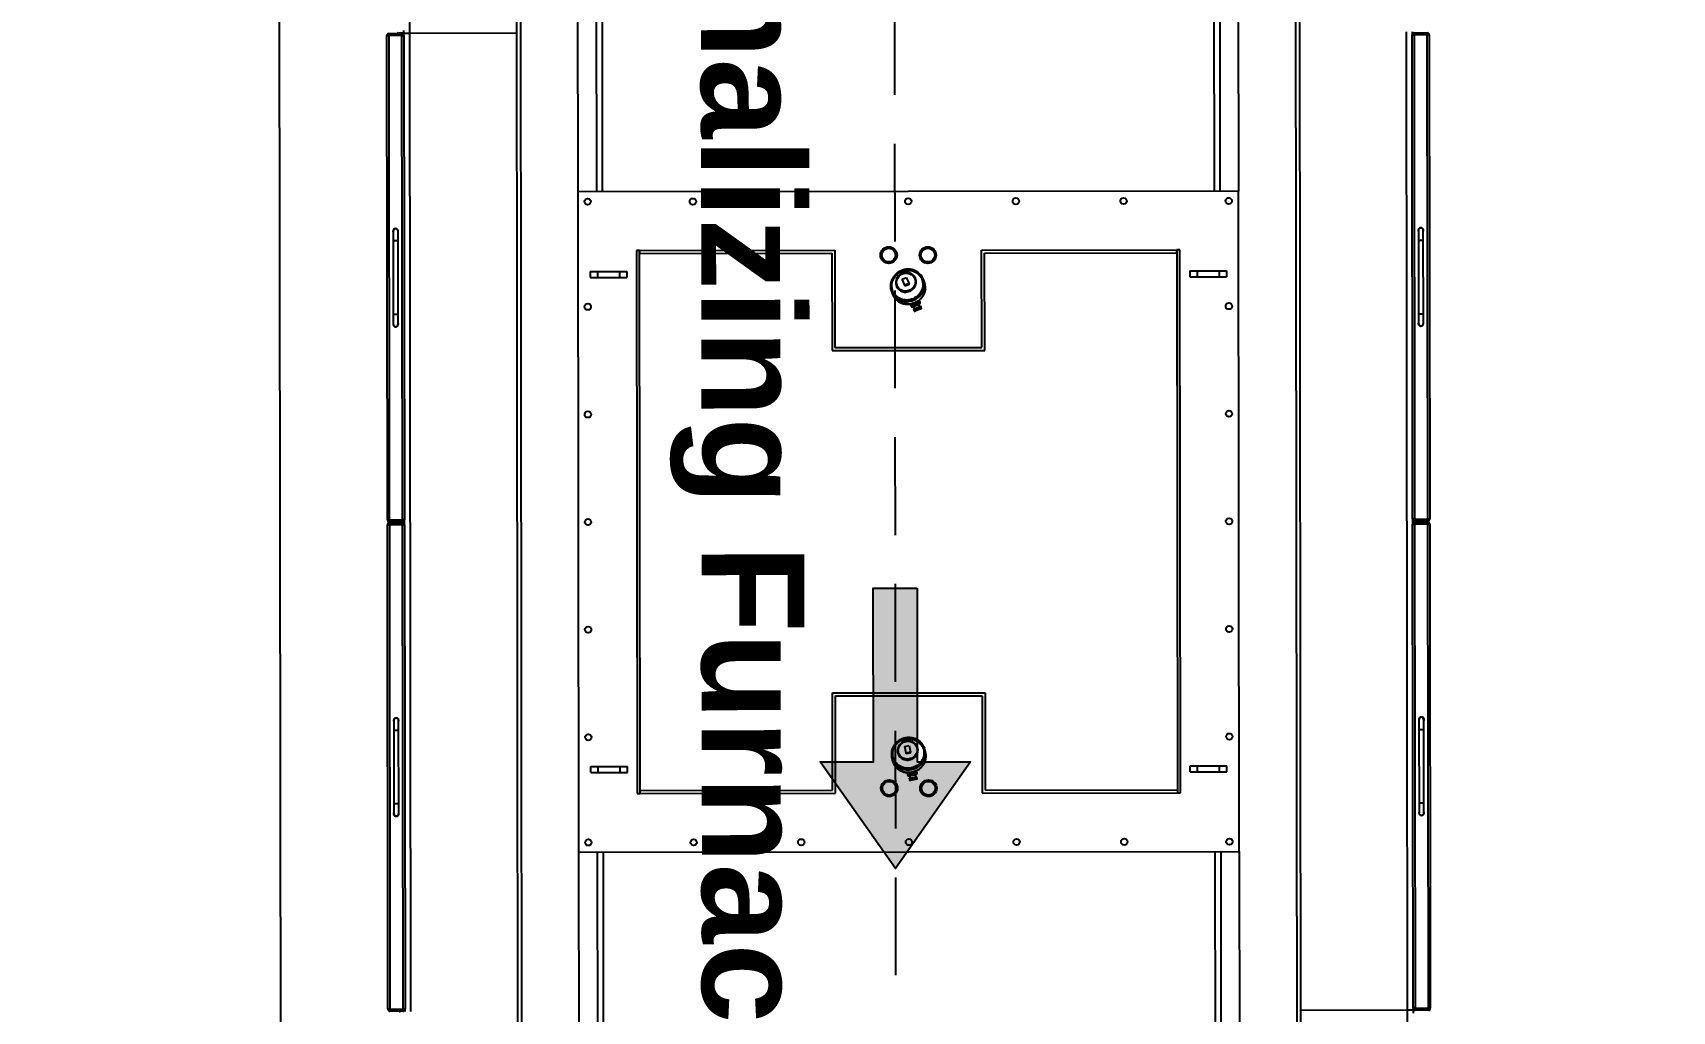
# Model space of a CAD drawing. Header units: feet. Extents: x -99009 to 3252343, y -11094690 to 9035152.
# Drawn here: x 2513820 to 2517170, y -1996440 to -1994440 of the extents above; entities that cross this region are included whole.
import ezdxf

# ---------------------------------------------------------------- set-up
doc = ezdxf.new("R2010")
doc.units = ezdxf.units.FT
doc.linetypes.add('DASHED2', pattern=[0.375, 0.25, -0.125])
for name, color, linetype in [('1', 1, 'Continuous'), ('JOB', 4, 'Continuous'), ('K-LINE', 7, 'Continuous')]:
    doc.layers.add(name, color=color, linetype=linetype)
doc.styles.get("Standard").update_dxf_attribs({"font": 'GOTHICB.TTF'})

# ---------------------------------------------------------------- blocks, each defined once
blk = doc.blocks.new('furnace')
at = {"layer": 'K-LINE'}
h = blk.add_hatch(dxfattribs=at)
h.set_pattern_fill('ANGLE', color=1, scale=0.2, angle=0.3)
h.set_pattern_definition([(0.3, (-268106.8154, 32104.8309), (-0.0073146415, 1.3969808503), [1.016, -0.381]), (90.3, (-268106.8154, 32104.8309), (-1.3969808503, -0.0073146415), [1.016, -0.381])])
h.paths.add_polyline_path([(125091.6, 49405.5), (125091.6, 49296.3), (124966.4, 49296.3), (124966.4, 49206.9), (125091.6, 49206.9), (125091.6, 49097.7), (125309.9, 49251.6)])
h.paths.add_polyline_path([(124853.9, 49296.3), (124736.7, 49296.3), (124736.7, 49206.9), (124853.9, 49206.9)])
h.paths.add_polyline_path([(124966.4, 49296.3), (124853.9, 49296.3), (124853.9, 49206.9), (124966.4, 49206.9)])
at = {"layer": 'K-LINE', "color": 7, "linetype": 'Continuous', "lineweight": 25}
for p, q in [((123602.7, 50313.2), (123602.7, 50340.2)), ((123602.7, 50340.2), (123606.7, 50340.2)), ((123606.7, 50344.2), (124596.7, 50344.2)), ((123606.7, 50340.2), (123606.7, 50344.2)), ((123606.7, 50340.2), (123606.7, 50313.2)), ((124596.7, 50340.2), (123606.7, 50340.2)), ((124026.7, 50331.7), (124006.7, 50331.7)), ((124006.7, 50321.7), (124026.7, 50321.7)), ((124176.7, 50331.7), (124026.7, 50331.7)), ((124026.7, 50326.7), (124026.7, 50331.7)), ((124026.7, 50321.7), (124026.7, 50326.7)), ((124026.7, 50321.7), (124176.7, 50321.7)), ((124196.7, 50331.7), (124176.7, 50331.7)), ((124176.7, 50326.7), (124176.7, 50331.7)), ((124176.7, 50321.7), (124176.7, 50326.7)), ((124176.7, 50321.7), (124196.7, 50321.7)), ((124596.7, 50344.2), (124596.7, 50340.2)), ((124596.7, 50313.2), (124596.7, 50340.2)), ((124596.7, 50340.2), (124600.7, 50340.2)), ((124600.7, 50340.2), (124600.7, 50313.2)), ((124602.7, 50313.2), (124602.7, 50340.2)), ((124602.7, 50340.2), (124606.7, 50340.2)), ((124606.7, 50344.2), (125596.7, 50344.2)), ((124606.7, 50340.2), (124606.7, 50344.2)), ((124606.7, 50340.2), (124606.7, 50313.2)), ((125596.7, 50340.2), (124606.7, 50340.2)), ((125026.7, 50331.7), (125006.7, 50331.7)), ((125006.7, 50321.7), (125026.7, 50321.7)), ((125176.7, 50331.7), (125026.7, 50331.7)), ((125026.7, 50326.7), (125026.7, 50331.7)), ((125026.7, 50321.7), (125026.7, 50326.7)), ((125026.7, 50321.7), (125176.7, 50321.7)), ((125196.7, 50331.7), (125176.7, 50331.7)), ((125176.7, 50326.7), (125176.7, 50331.7)), ((125176.7, 50321.7), (125176.7, 50326.7)), ((125176.7, 50321.7), (125196.7, 50321.7)), ((125596.7, 50344.2), (125596.7, 50340.2)), ((125596.7, 50313.2), (125596.7, 50340.2)), ((125596.7, 50340.2), (125600.7, 50340.2)), ((125600.7, 50340.2), (125600.7, 50313.2)), ((123600.7, 50309.2), (123606.7, 50309.2)), ((123600.7, 50297.2), (125600.7, 50297.2)), ((123602.7, 50313.2), (123606.7, 50313.2)), ((123606.7, 50309.2), (123606.7, 50313.2)), ((123606.7, 50313.2), (124596.7, 50313.2)), ((124596.7, 50309.2), (123606.7, 50309.2)), ((124596.7, 50313.2), (124596.7, 50309.2)), ((124596.7, 50313.2), (124600.7, 50313.2)), ((124596.7, 50309.2), (124606.7, 50309.2)), ((124600.7, 50313.2), (124600.7, 50309.2)), ((124602.7, 50313.2), (124606.7, 50313.2)), ((124606.7, 50313.2), (125596.7, 50313.2)), ((124606.7, 50309.2), (124606.7, 50313.2)), ((125596.7, 50309.2), (124606.7, 50309.2)), ((125596.7, 50313.2), (125596.7, 50309.2)), ((125596.7, 50313.2), (125600.7, 50313.2)), ((125596.7, 50309.2), (125600.7, 50309.2)), ((125600.7, 50313.2), (125600.7, 50309.2)), ((125600.7, 50309.2), (125606.7, 50309.2)), ((125600.7, 50309.2), (125600.7, 50297.2)), ((125600.7, 50309.2), (125600.7, 50297.2)), ((125600.7, 50297.2), (125600.7, 50079.2)), ((125600.7, 50297.2), (127600.7, 50297.2)), ((125600.7, 50297.2), (125600.7, 50079.2)), ((121608.7, 50079.2), (127592.7, 50079.2)), ((121608.7, 50071.2), (127592.7, 50071.2)), ((123225.7, 49954.2), (123925.7, 49954.2)), ((125275.7, 49954.2), (123925.7, 49954.2)), ((123925.7, 49954.2), (123925.7, 48604.2)), ((125275.7, 48604.2), (125275.7, 49954.2)), ((125275.7, 49954.2), (125975.7, 49954.2)), ((123225.7, 49916.2), (123925.7, 49916.2)), ((124088.7, 49929.2), (124100.7, 49929.2)), ((124088.7, 49914.2), (124088.7, 49929.2)), ((124100.7, 49914.2), (124100.7, 49929.2)), ((125112.7, 49929.2), (125100.7, 49929.2)), ((125100.7, 49914.2), (125100.7, 49929.2)), ((125112.7, 49914.2), (125112.7, 49929.2)), ((125275.7, 49916.2), (125975.7, 49916.2)), ((123225.7, 49904.2), (123925.7, 49904.2)), ((124088.7, 49914.2), (124100.7, 49914.2)), ((124088.7, 49869.2), (124088.7, 49914.2)), ((124100.7, 49869.2), (124100.7, 49914.2)), ((125112.7, 49914.2), (125100.7, 49914.2)), ((125100.7, 49869.2), (125100.7, 49914.2)), ((125112.7, 49869.2), (125112.7, 49914.2)), ((125275.7, 49904.2), (125975.7, 49904.2)), ((124088.7, 49869.2), (124100.7, 49869.2)), ((124088.7, 49854.2), (124088.7, 49869.2)), ((124088.7, 49854.2), (124100.7, 49854.2)), ((124100.7, 49854.2), (124100.7, 49869.2)), ((125112.7, 49869.2), (125100.7, 49869.2)), ((125100.7, 49854.2), (125100.7, 49869.2)), ((125112.7, 49854.2), (125100.7, 49854.2)), ((125112.7, 49854.2), (125112.7, 49869.2)), ((125155.7, 49834.2), (124045.7, 49834.2)), ((124045.7, 49834.2), (124045.7, 49828.2)), ((124045.7, 49828.2), (125155.7, 49828.2)), ((124051.7, 49828.2), (124045.7, 49828.2)), ((124045.7, 49429.2), (124045.7, 49828.2)), ((124051.7, 49435.2), (124051.7, 49828.2)), ((125149.7, 49435.2), (125149.7, 49828.2)), ((125149.7, 49828.2), (125155.7, 49828.2)), ((125155.7, 49828.2), (125155.7, 49834.2)), ((125155.7, 49429.2), (125155.7, 49828.2)), ((124244.7, 49429.2), (124045.7, 49429.2)), ((124250.7, 49435.2), (124051.7, 49435.2)), ((124244.7, 49129.2), (124244.7, 49429.2)), ((124250.7, 49123.2), (124250.7, 49435.2)), ((124950.7, 49123.2), (124950.7, 49435.2)), ((124950.7, 49435.2), (125149.7, 49435.2)), ((124956.7, 49429.2), (125155.7, 49429.2)), ((124956.7, 49129.2), (124956.7, 49429.2)), ((125074, 49313.8), (125068.6, 49312.7)), ((124101.3, 49275.2), (124113.9, 49280.7)), ((124109, 49311.8), (124104, 49309.6)), ((124115.5, 49281.3), (124113.9, 49280.7)), ((124113.9, 49280.7), (124117.5, 49272.4)), ((124115.5, 49281.3), (124119.1, 49273.1)), ((124152.8, 49303.4), (124148, 49301.3)), ((124152.8, 49303.4), (124160.8, 49285)), ((124161.8, 49287.7), (124155.5, 49302.4)), ((124155.9, 49283), (124160.8, 49285)), ((124160.9, 49302.5), (124156.3, 49300.5)), ((124163.7, 49305.9), (124160.1, 49304.3)), ((124161.6, 49300.7), (124160.1, 49304.3)), ((124161, 49289.5), (124165.6, 49291.5)), ((124165.3, 49302.3), (124161.6, 49300.7)), ((124164.8, 49293.3), (124161.6, 49300.7)), ((124165.3, 49304.7), (124163.7, 49305.9)), ((124168.5, 49294.9), (124164.8, 49293.3)), ((124166.4, 49289.7), (124164.8, 49293.3)), ((124165.3, 49304.7), (124170.3, 49293.2)), ((124166.4, 49289.7), (124170.1, 49291.2)), ((124170.1, 49291.2), (124170.3, 49293.2)), ((125058.5, 49279.8), (125072, 49282.4)), ((125060.2, 49270.9), (125058.5, 49279.8)), ((125073.7, 49282.7), (125072, 49282.4)), ((125072, 49282.4), (125073.7, 49273.5)), ((125073.7, 49282.7), (125075.4, 49273.8)), ((125115, 49296.2), (125109.8, 49295.2)), ((125115, 49296.2), (125118.7, 49276.5)), ((125120.3, 49278.9), (125117.3, 49294.6)), ((125122.6, 49293.6), (125117.7, 49292.6)), ((125119.9, 49280.8), (125124.8, 49281.8)), ((125126.1, 49296.3), (125122.2, 49295.5)), ((125123, 49291.6), (125122.2, 49295.5)), ((125126.9, 49292.4), (125123, 49291.6)), ((125124.5, 49283.7), (125123, 49291.6)), ((125128.4, 49284.5), (125124.5, 49283.7)), ((125125.2, 49279.8), (125124.5, 49283.7)), ((125125.2, 49279.8), (125129.2, 49280.6)), ((125127.4, 49294.8), (125126.1, 49296.3)), ((125127.4, 49294.8), (125129.8, 49282.5)), ((125129.2, 49280.6), (125129.8, 49282.5)), ((124104.9, 49266.9), (124101.3, 49275.2)), ((124117.5, 49272.4), (124104.9, 49266.9)), ((124119.1, 49273.1), (124117.5, 49272.4)), ((124131.7, 49245.3), (124136.7, 49247.5)), ((125073.7, 49273.5), (125060.2, 49270.9)), ((125075.4, 49273.8), (125073.7, 49273.5)), ((125113.5, 49275.5), (125118.7, 49276.5)), ((125081.8, 49244), (125087.2, 49245)), ((124045.7, 48730.2), (124045.7, 49129.2)), ((124045.7, 49129.2), (124244.7, 49129.2)), ((124051.7, 49123.2), (124250.7, 49123.2)), ((124051.7, 48730.2), (124051.7, 49123.2)), ((125149.7, 49123.2), (124950.7, 49123.2)), ((125155.7, 49129.2), (124956.7, 49129.2)), ((125149.7, 48730.2), (125149.7, 49123.2)), ((125155.7, 48730.2), (125155.7, 49129.2)), ((124045.7, 48730.2), (124045.7, 48724.2)), ((125155.7, 48730.2), (124045.7, 48730.2)), ((124045.7, 48730.2), (124051.7, 48730.2)), ((124045.7, 48724.2), (125155.7, 48724.2)), ((125155.7, 48730.2), (125149.7, 48730.2)), ((125155.7, 48724.2), (125155.7, 48730.2)), ((124088.7, 48704.2), (124100.7, 48704.2)), ((124088.7, 48689.2), (124088.7, 48704.2)), ((124088.7, 48689.2), (124100.7, 48689.2)), ((124088.7, 48644.2), (124088.7, 48689.2)), ((124100.7, 48689.2), (124100.7, 48704.2)), ((124100.7, 48644.2), (124100.7, 48689.2)), ((125112.7, 48704.2), (125100.7, 48704.2)), ((125100.7, 48689.2), (125100.7, 48704.2)), ((125112.7, 48689.2), (125100.7, 48689.2)), ((125100.7, 48644.2), (125100.7, 48689.2)), ((125112.7, 48689.2), (125112.7, 48704.2)), ((125112.7, 48644.2), (125112.7, 48689.2)), ((123225.7, 48654.2), (123925.7, 48654.2)), ((124088.7, 48644.2), (124100.7, 48644.2)), ((124088.7, 48629.2), (124088.7, 48644.2)), ((124100.7, 48629.2), (124100.7, 48644.2)), ((125112.7, 48644.2), (125100.7, 48644.2)), ((125100.7, 48629.2), (125100.7, 48644.2)), ((125112.7, 48629.2), (125112.7, 48644.2)), ((125275.7, 48654.2), (125975.7, 48654.2)), ((123225.7, 48642.2), (123925.7, 48642.2)), ((124088.7, 48629.2), (124100.7, 48629.2)), ((125112.7, 48629.2), (125100.7, 48629.2)), ((125275.7, 48642.2), (125975.7, 48642.2)), ((123225.7, 48604.2), (123925.7, 48604.2)), ((123925.7, 48604.2), (125275.7, 48604.2)), ((125275.7, 48604.2), (125975.7, 48604.2)), ((121608.7, 48487.2), (127592.7, 48487.2)), ((121608.7, 48479.2), (127592.7, 48479.2)), ((123600.7, 48261.2), (123600.7, 48479.2)), ((123600.7, 48261.2), (123600.7, 48479.2)), ((123600.7, 48261.2), (121600.7, 48261.2)), ((123600.7, 48249.2), (123595.2, 48249.2)), ((125600.7, 48261.2), (123600.7, 48261.2)), ((123600.7, 48249.2), (123600.7, 48261.2)), ((123600.7, 48249.2), (123600.7, 48261.2)), ((123600.7, 48249.2), (123600.7, 48239.2)), ((123605.7, 48249.2), (123600.7, 48249.2)), ((123601.7, 48218.2), (123601.7, 48245.2)), ((123605.7, 48245.2), (123601.7, 48245.2)), ((123605.7, 48245.2), (123605.7, 48249.2)), ((123605.7, 48249.2), (124595.7, 48249.2)), ((124595.7, 48245.2), (123605.7, 48245.2)), ((123605.7, 48245.2), (123605.7, 48218.2)), ((124595.7, 48249.2), (124595.7, 48245.2)), ((124606.2, 48249.2), (124595.7, 48249.2)), ((124595.7, 48218.2), (124595.7, 48245.2)), ((124599.7, 48245.2), (124595.7, 48245.2)), ((124599.7, 48245.2), (124599.7, 48218.2)), ((124600.7, 48249.2), (124600.7, 48239.2)), ((124602.2, 48218.2), (124602.2, 48245.2)), ((124606.2, 48245.2), (124602.2, 48245.2)), ((124606.2, 48245.2), (124606.2, 48249.2)), ((124606.2, 48249.2), (125596.2, 48249.2)), ((124606.2, 48245.2), (124606.2, 48218.2)), ((125596.2, 48245.2), (124606.2, 48245.2)), ((125596.2, 48249.2), (125596.2, 48245.2)), ((125600.7, 48249.2), (125596.2, 48249.2)), ((125596.2, 48218.2), (125596.2, 48245.2)), ((125600.2, 48245.2), (125596.2, 48245.2)), ((125600.2, 48245.2), (125600.2, 48218.2)), ((123605.7, 48218.2), (123601.7, 48218.2)), ((123605.7, 48218.2), (124595.7, 48218.2)), ((123605.7, 48214.2), (123605.7, 48218.2)), ((124595.7, 48214.2), (123605.7, 48214.2)), ((124025.7, 48236.7), (124005.7, 48236.7)), ((124005.7, 48226.7), (124025.7, 48226.7)), ((124175.7, 48236.7), (124025.7, 48236.7)), ((124025.7, 48236.7), (124025.7, 48231.7)), ((124025.7, 48231.7), (124025.7, 48226.7)), ((124025.7, 48226.7), (124175.7, 48226.7)), ((124195.7, 48236.7), (124175.7, 48236.7)), ((124175.7, 48236.7), (124175.7, 48231.7)), ((124175.7, 48231.7), (124175.7, 48226.7)), ((124175.7, 48226.7), (124195.7, 48226.7)), ((124599.7, 48218.2), (124595.7, 48218.2)), ((124595.7, 48218.2), (124595.7, 48214.2)), ((124606.2, 48218.2), (124602.2, 48218.2)), ((124606.2, 48214.2), (124606.2, 48218.2)), ((124606.2, 48218.2), (125596.2, 48218.2)), ((125596.2, 48214.2), (124606.2, 48214.2)), ((125026.2, 48236.7), (125006.2, 48236.7)), ((125006.2, 48226.7), (125026.2, 48226.7)), ((125176.2, 48236.7), (125026.2, 48236.7)), ((125026.2, 48236.7), (125026.2, 48231.7)), ((125026.2, 48231.7), (125026.2, 48226.7)), ((125026.2, 48226.7), (125176.2, 48226.7)), ((125196.2, 48236.7), (125176.2, 48236.7)), ((125176.2, 48236.7), (125176.2, 48231.7)), ((125176.2, 48231.7), (125176.2, 48226.7)), ((125176.2, 48226.7), (125196.2, 48226.7)), ((125596.2, 48218.2), (125596.2, 48214.2)), ((125600.2, 48218.2), (125596.2, 48218.2))]:
    blk.add_line(p, q, dxfattribs=at)
at = {"layer": 'K-LINE'}
blk.add_lwpolyline([(124736.7, 49296.3), (125091.6, 49296.3), (125091.6, 49405.5), (125309.9, 49251.6), (125091.6, 49097.7), (125091.6, 49206.9), (124736.7, 49206.9), (124736.7, 49296.3)], dxfattribs=at)
at = {"layer": 'K-LINE', "color": 7, "linetype": 'Continuous', "lineweight": 25, "flags": 128}
for points in [[(124125, 49314.1), (124127.1, 49313.8), (124130.4, 49313), (124133.7, 49311.9), (124136.8, 49310.4), (124139.8, 49308.7), (124142.6, 49306.6), (124145.2, 49304.3), (124147.6, 49301.7), (124149.7, 49298.8), (124151.5, 49295.8), (124153.1, 49292.6), (124154.3, 49289.3), (124155.3, 49285.9), (124155.9, 49282.4), (124156.1, 49278.9), (124156, 49275.4), (124155.6, 49271.9), (124154.8, 49268.6), (124153.7, 49265.3), (124152.3, 49262.2), (124150.6, 49259.2), (124149.7, 49257.8)], [(125090, 49312.6), (125092.1, 49311.8), (125095.1, 49310.4), (125098.1, 49308.6), (125100.8, 49306.5), (125103.3, 49304.1), (125105.6, 49301.5), (125107.7, 49298.6), (125109.4, 49295.6), (125110.9, 49292.4), (125112.1, 49289), (125112.9, 49285.6), (125113.4, 49282.1), (125113.6, 49278.6), (125113.4, 49275), (125112.9, 49271.5), (125112, 49268.1), (125110.9, 49264.8), (125109.4, 49261.7), (125107.6, 49258.8), (125105.6, 49256), (125103.3, 49253.5), (125102, 49252.3)], [(124088.8, 49264.9), (124087.6, 49268.1), (124086.7, 49271.5), (124086.1, 49274.9), (124085.9, 49278.3), (124086, 49281.7), (124086.5, 49285.1), (124087.3, 49288.3), (124088.5, 49291.5), (124089.9, 49294.5), (124091.7, 49297.3), (124093.7, 49299.9), (124096, 49302.2), (124098.5, 49304.3), (124101.3, 49306), (124104.2, 49307.5), (124107.2, 49308.6), (124110.4, 49309.4), (124113.6, 49309.8), (124116.9, 49309.9), (124120.2, 49309.6), (124123.4, 49308.9), (124126.6, 49307.9), (124129.7, 49306.6), (124132.6, 49304.9), (124135.4, 49303), (124137.9, 49300.7), (124140.3, 49298.2), (124142.4, 49295.5), (124144.2, 49292.6), (124145.7, 49289.5), (124146.9, 49286.2), (124147.8, 49282.9), (124148.4, 49279.5), (124148.6, 49276.1), (124148.4, 49272.7), (124148, 49269.3), (124147.1, 49266), (124146, 49262.9), (124144.5, 49259.9), (124142.8, 49257.1), (124140.8, 49254.5), (124138.5, 49252.2), (124135.9, 49250.1), (124133.2, 49248.3), (124130.3, 49246.9), (124127.3, 49245.8), (124124.1, 49245), (124120.9, 49244.6), (124117.6, 49244.5), (124114.3, 49244.8), (124111.1, 49245.5), (124107.9, 49246.5), (124104.8, 49247.8), (124101.9, 49249.4), (124099.1, 49251.4), (124096.5, 49253.6), (124094.2, 49256.1), (124092.1, 49258.9), (124090.3, 49261.8), (124088.8, 49264.9)], [(124089.6, 49265.3), (124088.5, 49268.4), (124087.6, 49271.7), (124087.1, 49274.9), (124086.9, 49278.3), (124087, 49281.6), (124087.5, 49284.8), (124088.2, 49288), (124089.4, 49291.1), (124090.8, 49294), (124092.5, 49296.7), (124094.4, 49299.2), (124096.7, 49301.5), (124099.1, 49303.5), (124101.8, 49305.2), (124104.6, 49306.6), (124107.5, 49307.7), (124110.6, 49308.4), (124113.7, 49308.8), (124116.9, 49308.9), (124120.1, 49308.6), (124123.2, 49308), (124126.3, 49307), (124129.3, 49305.7), (124132.1, 49304.1), (124134.8, 49302.2), (124137.3, 49300), (124139.6, 49297.6), (124141.6, 49294.9), (124143.4, 49292.1), (124144.9, 49289.1), (124146, 49285.9), (124146.9, 49282.7), (124147.4, 49279.4), (124147.6, 49276.1), (124147.5, 49272.8), (124147, 49269.5), (124146.2, 49266.4), (124145.1, 49263.3), (124143.7, 49260.4), (124142, 49257.7), (124140, 49255.2), (124137.8, 49252.9), (124135.4, 49250.9), (124132.7, 49249.2), (124129.9, 49247.8), (124126.9, 49246.7), (124123.9, 49246), (124120.7, 49245.6), (124117.6, 49245.5), (124114.4, 49245.8), (124111.3, 49246.4), (124108.2, 49247.4), (124105.2, 49248.7), (124102.3, 49250.3), (124099.7, 49252.2), (124097.2, 49254.4), (124094.9, 49256.8), (124092.9, 49259.4), (124091.1, 49262.3), (124089.6, 49265.3)], [(124093.1, 49266.8), (124094.4, 49264.3), (124095.9, 49262.1), (124097.7, 49260), (124099.7, 49258.2), (124101.9, 49256.7), (124104.3, 49255.4), (124106.8, 49254.5), (124109.4, 49254), (124112, 49253.8), (124114.6, 49253.9), (124117.2, 49254.4), (124119.6, 49255.3), (124121.9, 49256.5), (124124, 49258), (124125.9, 49259.8), (124127.6, 49261.8), (124128.9, 49264.1), (124130, 49266.5), (124130.7, 49269.1), (124131.2, 49271.7), (124131.2, 49274.4), (124131, 49277.2), (124130.4, 49279.8), (124129.4, 49282.4), (124128.2, 49284.9), (124126.6, 49287.2), (124124.9, 49289.2), (124122.8, 49291), (124120.6, 49292.6), (124118.2, 49293.8), (124115.7, 49294.7), (124113.1, 49295.3), (124110.5, 49295.5), (124107.9, 49295.3), (124105.4, 49294.8), (124102.9, 49293.9), (124100.7, 49292.7), (124098.5, 49291.2), (124096.6, 49289.5), (124095, 49287.4), (124093.6, 49285.2), (124092.6, 49282.7), (124091.8, 49280.2), (124091.4, 49277.5), (124091.3, 49274.8), (124091.6, 49272.1), (124092.2, 49269.4), (124093.1, 49266.8)], [(124094.3, 49267.3), (124093.4, 49269.8), (124092.9, 49272.4), (124092.6, 49275), (124092.8, 49277.6), (124093.2, 49280.1), (124094, 49282.5), (124095.1, 49284.8), (124096.5, 49286.9), (124098.2, 49288.8), (124100.1, 49290.4), (124102.2, 49291.7), (124104.5, 49292.7), (124106.9, 49293.3), (124109.3, 49293.6), (124111.8, 49293.5), (124114.3, 49293.1), (124116.7, 49292.3), (124119.1, 49291.2), (124121.2, 49289.8), (124123.2, 49288.1), (124124.9, 49286.2), (124126.4, 49284), (124127.6, 49281.7), (124128.5, 49279.2), (124129.1, 49276.6), (124129.3, 49274), (124129.2, 49271.4), (124128.7, 49268.9), (124127.9, 49266.4), (124126.8, 49264.1), (124125.4, 49262), (124123.7, 49260.2), (124121.8, 49258.6), (124119.7, 49257.3), (124117.4, 49256.3), (124115, 49255.7), (124112.6, 49255.4), (124110.1, 49255.4), (124107.6, 49255.9), (124105.2, 49256.6), (124102.9, 49257.7), (124100.7, 49259.1), (124098.7, 49260.8), (124097, 49262.8), (124095.5, 49265), (124094.3, 49267.3)], [(124144.4, 49255.3), (124145.6, 49257.1), (124147.3, 49260), (124148.7, 49263.1), (124149.8, 49266.4), (124150.6, 49269.8), (124151, 49273.2), (124151.1, 49276.7), (124150.8, 49280.3), (124150.2, 49283.7), (124149.3, 49287.2), (124148.1, 49290.5), (124146.5, 49293.7), (124144.7, 49296.7), (124142.5, 49299.5), (124140.2, 49302.1), (124137.6, 49304.4), (124134.7, 49306.5), (124131.8, 49308.3), (124128.6, 49309.7), (124125.4, 49310.8), (124122.1, 49311.6), (124120.4, 49311.9)], [(125044.1, 49272.4), (125043.6, 49275.8), (125043.5, 49279.3), (125043.7, 49282.7), (125044.2, 49286.1), (125045.1, 49289.4), (125046.2, 49292.6), (125047.7, 49295.6), (125049.5, 49298.4), (125051.6, 49301), (125053.9, 49303.4), (125056.5, 49305.5), (125059.2, 49307.3), (125062.1, 49308.7), (125065.2, 49309.9), (125068.3, 49310.6), (125071.5, 49311.1), (125074.8, 49311.2), (125078, 49310.9), (125081.2, 49310.2), (125084.4, 49309.2), (125087.4, 49307.9), (125090.3, 49306.2), (125093, 49304.3), (125095.5, 49302), (125097.8, 49299.5), (125099.8, 49296.8), (125101.6, 49293.8), (125103, 49290.7), (125104.2, 49287.4), (125105, 49284.1), (125105.5, 49280.7), (125105.6, 49277.2), (125105.4, 49273.8), (125104.9, 49270.4), (125104, 49267.1), (125102.8, 49263.9), (125101.3, 49260.9), (125099.5, 49258.1), (125097.5, 49255.5), (125095.2, 49253.1), (125092.6, 49251), (125089.9, 49249.2), (125087, 49247.8), (125083.9, 49246.6), (125080.8, 49245.8), (125077.5, 49245.4), (125074.3, 49245.3), (125071, 49245.6), (125067.8, 49246.3), (125064.7, 49247.2), (125061.7, 49248.6), (125058.8, 49250.2), (125056.1, 49252.2), (125053.6, 49254.5), (125051.3, 49257), (125049.2, 49259.7), (125047.5, 49262.7), (125046, 49265.8), (125044.9, 49269), (125044.1, 49272.4)], [(125045, 49272.6), (125044.5, 49275.9), (125044.4, 49279.2), (125044.6, 49282.6), (125045.1, 49285.8), (125045.9, 49289), (125047.1, 49292.1), (125048.6, 49295.1), (125050.3, 49297.8), (125052.3, 49300.3), (125054.6, 49302.6), (125057, 49304.6), (125059.7, 49306.4), (125062.5, 49307.8), (125065.5, 49308.9), (125068.5, 49309.7), (125071.6, 49310.1), (125074.8, 49310.2), (125077.9, 49309.9), (125081, 49309.3), (125084.1, 49308.3), (125087, 49307), (125089.8, 49305.4), (125092.5, 49303.5), (125094.9, 49301.3), (125097.1, 49298.9), (125099.1, 49296.2), (125100.8, 49293.3), (125102.2, 49290.3), (125103.3, 49287.2), (125104.1, 49283.9), (125104.5, 49280.6), (125104.7, 49277.2), (125104.5, 49273.9), (125104, 49270.6), (125103.1, 49267.4), (125102, 49264.4), (125100.5, 49261.4), (125098.8, 49258.7), (125096.8, 49256.1), (125094.5, 49253.9), (125092.1, 49251.8), (125089.4, 49250.1), (125086.6, 49248.7), (125083.6, 49247.6), (125080.6, 49246.8), (125077.5, 49246.4), (125074.3, 49246.3), (125071.1, 49246.6), (125068, 49247.2), (125065, 49248.2), (125062.1, 49249.5), (125059.3, 49251.1), (125056.6, 49253), (125054.2, 49255.2), (125052, 49257.6), (125050, 49260.3), (125048.3, 49263.1), (125046.9, 49266.2), (125045.8, 49269.3), (125045, 49272.6)], [(125048.8, 49273.3), (125049.4, 49270.6), (125050.4, 49268.1), (125051.7, 49265.7), (125053.3, 49263.5), (125055.2, 49261.5), (125057.2, 49259.8), (125059.5, 49258.4), (125061.9, 49257.3), (125064.4, 49256.5), (125067, 49256.1), (125069.6, 49256.1), (125072.1, 49256.4), (125074.6, 49257), (125077, 49258), (125079.2, 49259.4), (125081.3, 49261), (125083.1, 49262.9), (125084.7, 49265), (125086, 49267.4), (125086.9, 49269.9), (125087.6, 49272.6), (125087.9, 49275.3), (125087.9, 49278), (125087.6, 49280.7), (125086.9, 49283.4), (125085.9, 49286), (125084.6, 49288.4), (125083, 49290.6), (125081.1, 49292.5), (125079.1, 49294.3), (125076.8, 49295.7), (125074.4, 49296.8), (125071.9, 49297.5), (125069.4, 49297.9), (125066.8, 49298), (125064.2, 49297.7), (125061.7, 49297), (125059.3, 49296), (125057.1, 49294.7), (125055, 49293), (125053.2, 49291.1), (125051.6, 49289), (125050.3, 49286.6), (125049.4, 49284.1), (125048.7, 49281.5), (125048.4, 49278.8), (125048.4, 49276), (125048.8, 49273.3)], [(125050, 49273.5), (125049.7, 49276.1), (125049.7, 49278.8), (125050, 49281.4), (125050.7, 49283.9), (125051.7, 49286.3), (125053, 49288.5), (125054.6, 49290.5), (125056.4, 49292.2), (125058.4, 49293.7), (125060.6, 49294.8), (125063, 49295.6), (125065.4, 49296.1), (125067.9, 49296.2), (125070.4, 49296), (125072.8, 49295.3), (125075.1, 49294.4), (125077.3, 49293.1), (125079.3, 49291.6), (125081.1, 49289.7), (125082.7, 49287.6), (125084, 49285.4), (125085, 49282.9), (125085.6, 49280.4), (125086, 49277.8), (125086, 49275.1), (125085.6, 49272.5), (125084.9, 49270), (125083.9, 49267.6), (125082.6, 49265.4), (125081.1, 49263.4), (125079.2, 49261.7), (125077.2, 49260.2), (125075, 49259.1), (125072.7, 49258.3), (125070.2, 49257.8), (125067.8, 49257.7), (125065.3, 49257.9), (125062.9, 49258.5), (125060.5, 49259.5), (125058.3, 49260.8), (125056.3, 49262.3), (125054.5, 49264.2), (125052.9, 49266.3), (125051.7, 49268.5), (125050.7, 49271), (125050, 49273.5)], [(125096.3, 49251), (125097.9, 49252.5), (125100.2, 49255), (125102.2, 49257.7), (125104, 49260.7), (125105.5, 49263.8), (125106.7, 49267.1), (125107.5, 49270.5), (125108, 49274), (125108.2, 49277.5), (125108, 49281.1), (125107.5, 49284.6), (125106.7, 49288), (125105.5, 49291.4), (125104.1, 49294.6), (125102.3, 49297.6), (125100.3, 49300.5), (125098, 49303.1), (125095.4, 49305.5), (125092.7, 49307.6), (125089.8, 49309.3), (125086.7, 49310.8), (125085.1, 49311.4)]]:
    blk.add_lwpolyline(points, dxfattribs=at)
at = {"layer": 'K-LINE', "color": 7, "linetype": 'Continuous', "lineweight": 25}
for centre, radius in [((123945.7, 49934.2), 6.5), ((124160.7, 49934.2), 6.5), ((124380.7, 49934.2), 6.5), ((124600.7, 49934.2), 6.5), ((124820.7, 49934.2), 6.5), ((125040.7, 49934.2), 6.5), ((125255.7, 49934.2), 6.5), ((123945.7, 49719.2), 6.5), ((125255.7, 49719.2), 6.5), ((123945.7, 49499.2), 6.5), ((125255.7, 49499.2), 6.5), ((124055.7, 49319.2), 17), ((124055.7, 49319.2), 14), ((125145.7, 49319.2), 17), ((125145.7, 49319.2), 14), ((123945.7, 49279.2), 6.5), ((125255.7, 49279.2), 6.5), ((124055.7, 49239.2), 17), ((124055.7, 49239.2), 14), ((125145.7, 49239.2), 17), ((125145.7, 49239.2), 14), ((123945.7, 49059.2), 6.5), ((125255.7, 49059.2), 6.5), ((123945.7, 48839.2), 6.5), ((125255.7, 48839.2), 6.5), ((123945.7, 48624.2), 6.5), ((124160.7, 48624.2), 6.5), ((124380.7, 48624.2), 6.5), ((124600.7, 48624.2), 6.5), ((124820.7, 48624.2), 6.5), ((125040.7, 48624.2), 6.5), ((125255.7, 48624.2), 6.5)]:
    blk.add_circle(centre, radius, dxfattribs=at)
for centre, radius, start, end in [((123606.7, 50340.2), 4, 90, 180), ((124006.7, 50326.7), 5.5, 65.38, 294.62), ((124006.7, 50326.7), 5, 90, 180), ((124006.7, 50326.7), 5, 180, 270), ((124196.7, 50326.7), 5.5, 0, 114.62), ((124196.7, 50326.7), 5.5, 245.38, 0), ((124196.7, 50326.7), 5, 0, 90), ((124196.7, 50326.7), 5, 270, 0), ((124596.7, 50340.2), 4, 0, 90), ((124606.7, 50340.2), 4, 90, 180), ((125006.7, 50326.7), 5.5, 65.38, 294.62), ((125006.7, 50326.7), 5, 90, 180), ((125006.7, 50326.7), 5, 180, 270), ((125196.7, 50326.7), 5.5, 0, 114.62), ((125196.7, 50326.7), 5.5, 245.38, 0), ((125196.7, 50326.7), 5, 0, 90), ((125196.7, 50326.7), 5, 270, 0), ((125596.7, 50340.2), 4, 0, 90), ((123606.7, 50313.2), 4, 180, 270), ((124596.7, 50313.2), 4, 270, 0), ((124606.7, 50313.2), 4, 180, 270), ((125596.7, 50313.2), 4, 270, 0), ((124121.4, 49282.9), 31.4, 83.472, 113.2109), ((125074.5, 49282.1), 31.2, 70.0894, 131.8148), ((125079.8, 49283), 31.4, 71.0229, 100.7617), ((124116.4, 49280.9), 31.2, 82.5385, 144.2639), ((124153.6, 49301.6), 2, 23.3118, 113.3118), ((124160, 49286.9), 2, 293.3118, 23.3118), ((125115.3, 49294.2), 2, 10.8626, 100.8626), ((125118.4, 49278.5), 2, 280.8626, 10.8626), ((124119.4, 49274), 31.2, 263.9047, 323.2369), ((124124.3, 49276.3), 31.4, 293.4171, 324.0057), ((125075.9, 49274.6), 31.2, 251.4555, 310.7877), ((125081.2, 49275.8), 31.4, 280.9679, 311.5565), ((123605.7, 48245.2), 4, 90, 180), ((124595.7, 48245.2), 4, 0, 90), ((124606.2, 48245.2), 4, 90, 180), ((125596.2, 48245.2), 4, 0, 90), ((123595.7, 48239.2), 5, 314.427, 0), ((123605.7, 48218.2), 4, 180, 270), ((124005.7, 48231.7), 5.5, 65.38, 180), ((124005.7, 48231.7), 5.5, 180, 294.62), ((124005.7, 48231.7), 5, 90, 180), ((124005.7, 48231.7), 5, 180, 270), ((124195.7, 48231.7), 5.5, 245.38, 114.62), ((124195.7, 48231.7), 5, 0, 90), ((124195.7, 48231.7), 5, 270, 0), ((124595.7, 48218.2), 4, 270, 0), ((124595.7, 48239.2), 5, 323.1301, 0), ((124606.2, 48218.2), 4, 180, 270), ((125006.2, 48231.7), 5.5, 65.38, 180), ((125006.2, 48231.7), 5.5, 180, 294.62), ((125006.2, 48231.7), 5, 90, 180), ((125006.2, 48231.7), 5, 180, 270), ((125196.2, 48231.7), 5.5, 245.38, 114.62), ((125196.2, 48231.7), 5, 0, 90), ((125196.2, 48231.7), 5, 270, 0), ((125596.2, 48218.2), 4, 270, 0), ((125595.7, 48239.2), 5, 334.1581, 0)]:
    blk.add_arc(centre, radius, start, end, dxfattribs=at)
for points, knots in [([(124149.7, 49257.9), (124149.9, 49258.1), (124150.6, 49259.1), (124151.8, 49261.1), (124153.3, 49263.9), (124154.5, 49267), (124155.4, 49270.1), (124155.9, 49273.3), (124156.2, 49276.6), (124156.2, 49279.9), (124155.9, 49283.2), (124155.3, 49286.4), (124154.4, 49289.6), (124153.2, 49292.8), (124151.8, 49295.8), (124150, 49298.6), (124148.1, 49301.3), (124145.9, 49303.8), (124143.5, 49306), (124140.9, 49308.1), (124138.1, 49309.8), (124135.2, 49311.3), (124132.2, 49312.5), (124129.2, 49313.4), (124126.7, 49313.9), (124125.4, 49314.1), (124125.1, 49314.1)], [0, 0, 0, 0, 0.008596, 0.052946, 0.097315, 0.141707, 0.18612, 0.230553, 0.275006, 0.319477, 0.363962, 0.40846, 0.452968, 0.497484, 0.542005, 0.586529, 0.631053, 0.675574, 0.720089, 0.764596, 0.809091, 0.853571, 0.898034, 0.942477, 0.986897, 1, 1, 1, 1]), ([(125102.1, 49252.4), (125102.3, 49252.5), (125103.2, 49253.3), (125104.9, 49255.1), (125106.9, 49257.5), (125108.7, 49260.2), (125110.2, 49263.1), (125111.5, 49266.1), (125112.5, 49269.2), (125113.2, 49272.5), (125113.6, 49275.7), (125113.7, 49279.1), (125113.5, 49282.4), (125113, 49285.7), (125112.3, 49288.9), (125111.2, 49292.1), (125109.9, 49295.1), (125108.2, 49298), (125106.4, 49300.8), (125104.3, 49303.3), (125102, 49305.6), (125099.5, 49307.7), (125096.8, 49309.5), (125094, 49311.1), (125091.7, 49312.1), (125090.4, 49312.5), (125090.1, 49312.6)], [0, 0, 0, 0, 0.008596, 0.052946, 0.097315, 0.141707, 0.18612, 0.230553, 0.275006, 0.319477, 0.363962, 0.40846, 0.452968, 0.497484, 0.542005, 0.586529, 0.631053, 0.675574, 0.720089, 0.764596, 0.809091, 0.853571, 0.898034, 0.942477, 0.986897, 1, 1, 1, 1]), ([(124091, 49299.1), (124090.9, 49299), (124090.1, 49298), (124089, 49296.1), (124087.5, 49293.2), (124086.3, 49290.2), (124085.4, 49287.1), (124084.8, 49283.9), (124084.5, 49280.6), (124084.5, 49277.3), (124084.8, 49274), (124085.4, 49270.7), (124086.3, 49267.5), (124087.5, 49264.4), (124088.9, 49261.4), (124090.7, 49258.6), (124092.6, 49255.9), (124094.8, 49253.4), (124097.2, 49251.1), (124099.8, 49249.1), (124102.5, 49247.3), (124105.4, 49245.8), (124108.4, 49244.6), (124111.5, 49243.7), (124114, 49243.1), (124115.5, 49243), (124116, 49243)], [0, 0, 0, 0, 0.005648, 0.049905, 0.094182, 0.138481, 0.182801, 0.227142, 0.271502, 0.31588, 0.360272, 0.404678, 0.449093, 0.493517, 0.537946, 0.582378, 0.626809, 0.671238, 0.715661, 0.760076, 0.804479, 0.848868, 0.893239, 0.937591, 0.98192, 1, 1, 1, 1]), ([(124163.7, 49305.9), (124164.1, 49305.7), (124164.7, 49305.1), (124165.2, 49304.2), (124165.4, 49303.3), (124165.3, 49302.6), (124165.3, 49302.3)], [0, 0, 0, 0, 0.295402, 0.554813, 0.763087, 1, 1, 1, 1]), ([(124165.3, 49302.3), (124165.8, 49301.6), (124166.7, 49300.4), (124167.6, 49298.6), (124168.2, 49296.7), (124168.4, 49295.5), (124168.5, 49294.9)], [0, 0, 0, 0, 0.295402, 0.554813, 0.763087, 1, 1, 1, 1]), ([(124168.5, 49294.9), (124168.8, 49294.6), (124169.4, 49294.1), (124169.9, 49293.2), (124170.1, 49292.2), (124170.1, 49291.6), (124170.1, 49291.2)], [0, 0, 0, 0, 0.295402, 0.554813, 0.763087, 1, 1, 1, 1]), ([(125053.6, 49305.3), (125053.5, 49305.2), (125052.6, 49304.4), (125051, 49302.8), (125049, 49300.3), (125047.2, 49297.6), (125045.6, 49294.8), (125044.3, 49291.8), (125043.3, 49288.6), (125042.6, 49285.4), (125042.2, 49282.1), (125042.1, 49278.8), (125042.3, 49275.5), (125042.7, 49272.2), (125043.5, 49268.9), (125044.6, 49265.8), (125045.9, 49262.7), (125047.5, 49259.8), (125049.4, 49257.1), (125051.4, 49254.5), (125053.7, 49252.2), (125056.2, 49250.1), (125058.9, 49248.3), (125061.7, 49246.7), (125064.1, 49245.7), (125065.5, 49245.2), (125065.9, 49245.1)], [0, 0, 0, 0, 0.0056479, 0.0499047, 0.094182, 0.1384807, 0.182801, 0.227142, 0.2715022, 0.3158797, 0.3602723, 0.4046777, 0.4490933, 0.4935168, 0.5379459, 0.5823777, 0.6268093, 0.6712381, 0.7156613, 0.760076, 0.8044792, 0.8488679, 0.8932392, 0.9375905, 0.98192, 1, 1, 1, 1]), ([(125126.1, 49296.3), (125126.4, 49295.9), (125126.9, 49295.3), (125127.2, 49294.3), (125127.2, 49293.3), (125127, 49292.7), (125126.9, 49292.4)], [0, 0, 0, 0, 0.295402, 0.554813, 0.763087, 1, 1, 1, 1]), ([(125126.9, 49292.4), (125127.2, 49291.6), (125127.9, 49290.3), (125128.4, 49288.2), (125128.5, 49286.3), (125128.4, 49285.1), (125128.4, 49284.5)], [0, 0, 0, 0, 0.295402, 0.554813, 0.763087, 1, 1, 1, 1]), ([(125128.4, 49284.5), (125128.7, 49284.2), (125129.2, 49283.5), (125129.5, 49282.5), (125129.4, 49281.5), (125129.3, 49280.9), (125129.2, 49280.6)], [0, 0, 0, 0, 0.295402, 0.554813, 0.763087, 1, 1, 1, 1])]:
    blk.add_open_spline(points, degree=3, knots=knots, dxfattribs=at)
at = {"layer": 'K-LINE', "lineweight": 5, "insert": (120090.9, 49066.1), "char_height": 210, "width": 8494.633, "attachment_point": 1}
blk.add_mtext('\\pxqc;{\\fArial|b1|i0|c0|p34;Normalizing Furnace }', dxfattribs=at)

msp = doc.modelspace()

# ---------------------------------------------------------------- linework, layer by layer
at = {"layer": '1'}
msp.add_arc((2520410.24778, -1978395.99612), 100000, 84.1346387202, 194.3871675539, dxfattribs=at)
at = {"layer": 'JOB'}
msp.add_line((2514331.32378, -2000543.98723), (2514320.42106, -1990941.17048), dxfattribs=at)
at = {"layer": 'JOB', "color": 30, "linetype": 'DASHED2', "ltscale": 800, "true_color": 0xf26722}
msp.add_line((2515578.00991, -1991966.91229), (2515586.88423, -1999783.16941), dxfattribs=at)

# ---------------------------------------------------------------- block references
at = {"layer": 'JOB', "rotation": 270.0650517140735}
msp.add_blockref('furnace', (2466188.9242, -1870894.97808), dxfattribs=at)

doc.saveas('drawing.dxf')
